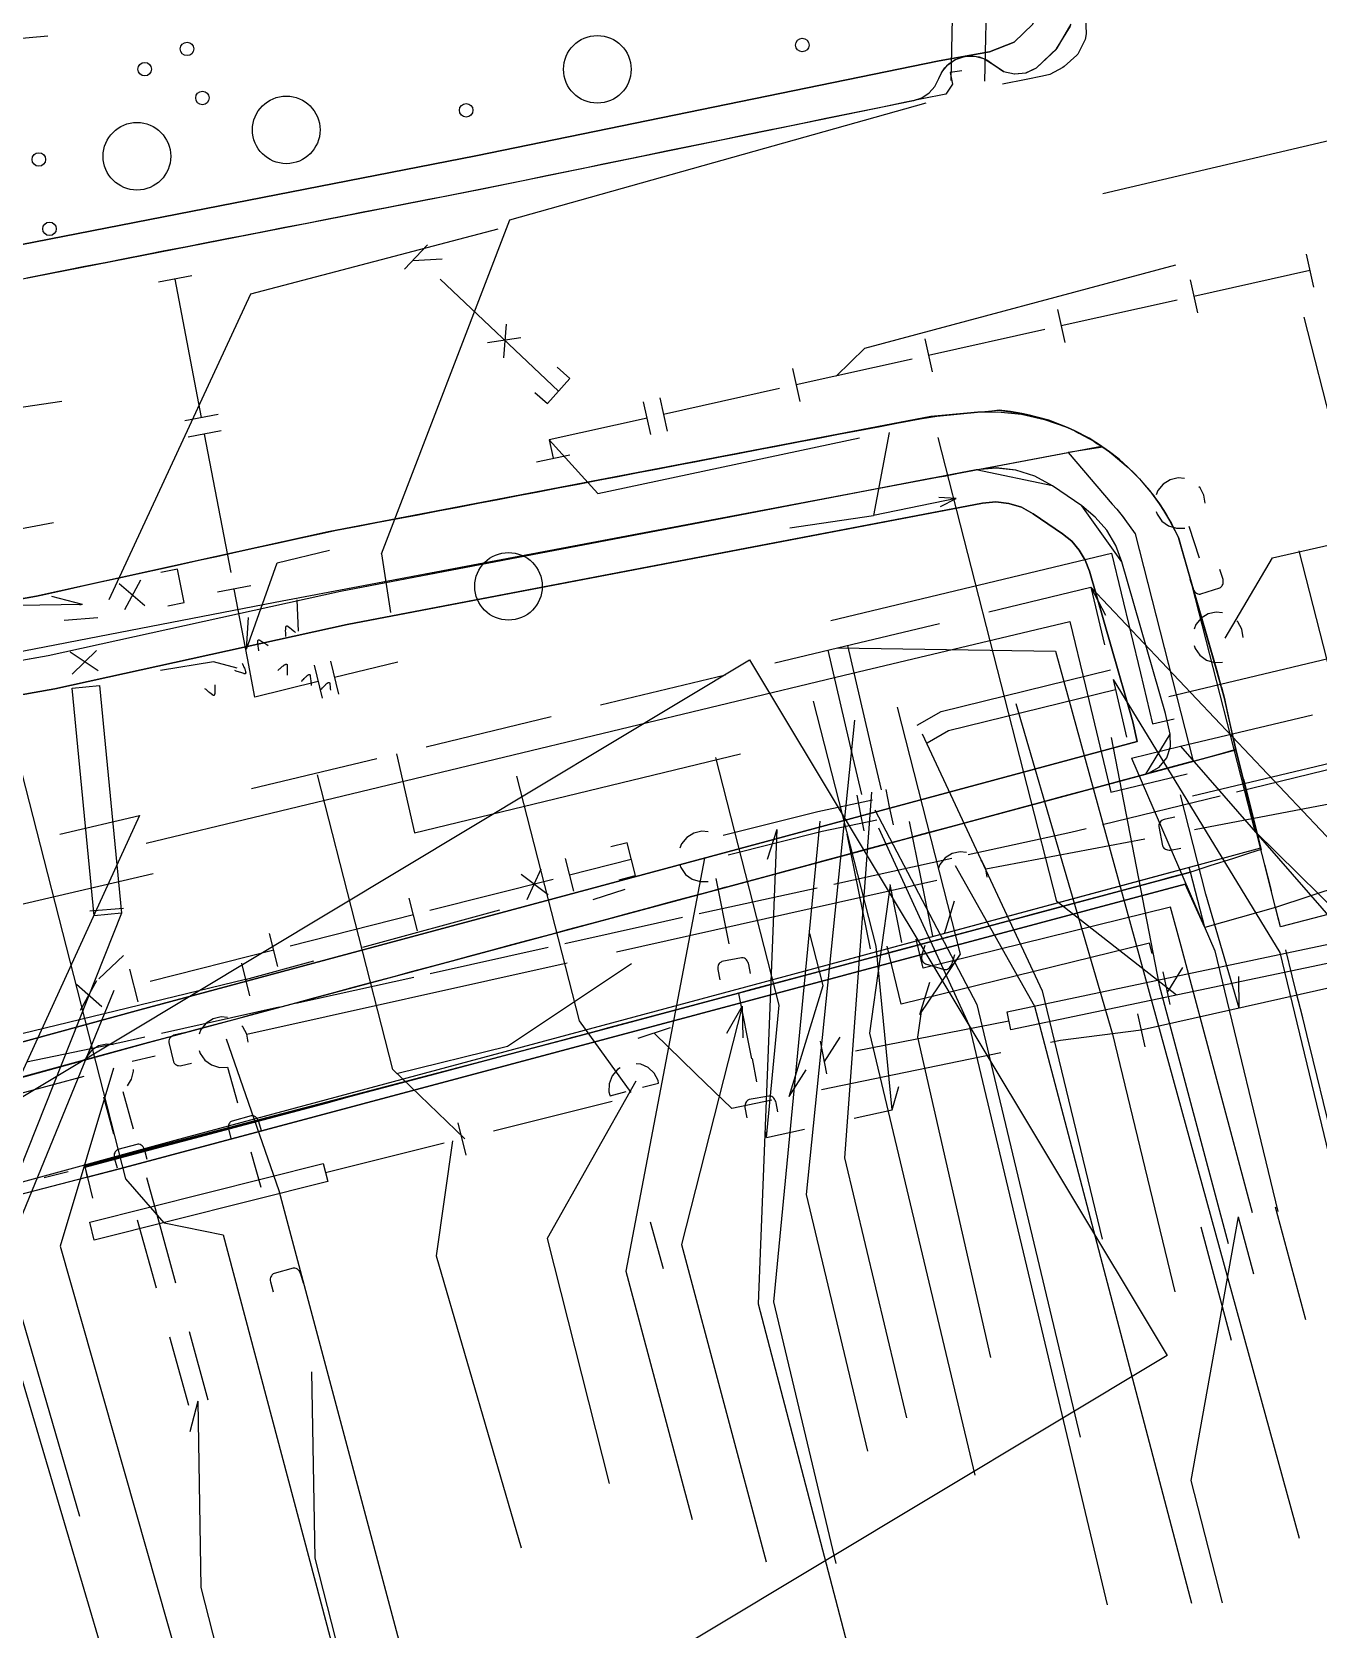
# Model space of a CAD drawing. Header units: metres. Extents: x 16996 to 17837, y 14166 to 14459.
# Drawn here: x 17083.73 to 17121.79, y 14191.08 to 14238.32 of the extents above; entities that cross this region are included whole.
import ezdxf

# ---------------------------------------------------------------- set-up
doc = ezdxf.new("R2010")
doc.units = ezdxf.units.M
for name, color, linetype in [('BOUNDARY', 7, 'Continuous'), ('BUILDING', 7, 'Continuous'), ('CURB', 7, 'Continuous'), ('ELECTR_CABLE', 7, 'Continuous'), ('GAS', 7, 'Continuous'), ('GRASS', 7, 'Continuous'), ('HEAT', 7, 'Continuous'), ('OVERHEAD_POWER_LINE', 7, 'Continuous'), ('ROAD', 7, 'Continuous'), ('SEWER', 7, 'Continuous'), ('SIDEWALK_PATH', 7, 'Continuous'), ('TREE', 3, 'Continuous')]:
    doc.layers.add(name, color=color, linetype=linetype)

# ---------------------------------------------------------------- blocks, each defined once
blk = doc.blocks.new('СНЕЖНОЯГОДНИК_MAGIC_BERRY')
blk.add_circle((0, 0), 0.2)
blk = doc.blocks.new('СПИРЕЯ_БУМАЛЬДА')
blk.add_circle((0, 0), 0.2)
blk = doc.blocks.new('СПИРЕЯ_ALBA')
blk.add_circle((0, 0), 0.2)
blk = doc.blocks.new('ВЕЙНИК_КАРЛ_ФЕСТЕР')
blk.add_circle((0, 0), 0.2)
blk = doc.blocks.new('ХОСТА_BARBARA_ANN')
blk.add_circle((0, 0), 0.2)

msp = doc.modelspace()

# ---------------------------------------------------------------- linework, layer by layer
at = {"layer": 'BOUNDARY'}
msp.add_lwpolyline([(17149.66, 14220.168), (17128.84, 14214.748), (17126.413, 14214.366), (17120.527, 14212.424), (17118.436, 14211.825), (17117.853, 14213.112), (17086.324, 14204.689), (17083.326, 14203.909)], dxfattribs=at)
at = {"layer": 'BUILDING'}
msp.add_lwpolyline([(17096.633, 14186.742), (17091.486, 14185.367), (17091.358, 14185.333), (17088.478, 14184.584), (17086.404, 14184.018), (17042.348, 14172.022), (17041.181, 14171), (17039.508, 14169.814), (17037.722, 14168.807), (17035.843, 14167.987), (17033.889, 14167.364), (17031.882, 14166.945), (17027.65, 14166.284), (17024.552, 14171.442), (17104.968, 14219.742), (17117.324, 14199.169)], close=True, dxfattribs=at)
at = {"layer": 'CURB'}
for points in [[(17114.903, 14238.76), (17114.928, 14238.267), (17114.895, 14238.093), (17114.682, 14237.663), (17114.645, 14237.63), (17114.271, 14237.299), (17114.233, 14237.265), (17113.846, 14237.055), (17113.636, 14237.012), (17113.146, 14236.912), (17112.455, 14236.771)], [(17111.246, 14237.168), (17110.902, 14237.121), (17110.974, 14236.769), (17110.77, 14236.481), (17110.078, 14236.339), (17109.589, 14236.239), (17108.897, 14236.097), (17108.407, 14235.997), (17107.716, 14235.855), (17107.226, 14235.755), (17106.535, 14235.613), (17106.045, 14235.513), (17105.354, 14235.371), (17104.864, 14235.271), (17104.173, 14235.129), (17103.683, 14235.029), (17102.992, 14234.887), (17102.502, 14234.787), (17101.811, 14234.645), (17101.321, 14234.545), (17100.63, 14234.403), (17100.14, 14234.303), (17099.449, 14234.161), (17098.959, 14234.061), (17098.268, 14233.919), (17097.778, 14233.819), (17097.087, 14233.677), (17096.596, 14233.581), (17095.903, 14233.446), (17095.413, 14233.35), (17094.72, 14233.215), (17094.229, 14233.119), (17093.537, 14232.984), (17093.046, 14232.888), (17092.354, 14232.753), (17091.863, 14232.657), (17091.17, 14232.522), (17090.68, 14232.426), (17089.987, 14232.291), (17089.496, 14232.195), (17088.804, 14232.06), (17088.313, 14231.964), (17087.62, 14231.829), (17087.13, 14231.733), (17086.437, 14231.598), (17085.946, 14231.502), (17085.254, 14231.367), (17084.763, 14231.271), (17084.071, 14231.136), (17083.58, 14231.04)], [(17083.316, 14221.534), (17083.867, 14221.632), (17084.01, 14221.663), (17084.498, 14221.771), (17085.187, 14221.922), (17085.675, 14222.029), (17086.365, 14222.181), (17086.853, 14222.288), (17087.542, 14222.44), (17088.031, 14222.547), (17088.72, 14222.699), (17089.208, 14222.806), (17089.897, 14222.958), (17090.386, 14223.065), (17091.075, 14223.217), (17091.563, 14223.324), (17092.252, 14223.476), (17092.742, 14223.576), (17093.435, 14223.709), (17093.926, 14223.803), (17094.619, 14223.935), (17095.11, 14224.029), (17095.803, 14224.162), (17096.295, 14224.256), (17096.988, 14224.388), (17097.479, 14224.482), (17098.172, 14224.615), (17098.663, 14224.708), (17099.356, 14224.841), (17099.847, 14224.935), (17100.54, 14225.067), (17101.031, 14225.161), (17101.724, 14225.294), (17102.216, 14225.388), (17102.909, 14225.52), (17103.4, 14225.614), (17104.093, 14225.747), (17104.584, 14225.841), (17105.277, 14225.973), (17105.768, 14226.067), (17106.461, 14226.2), (17106.952, 14226.293), (17107.645, 14226.426), (17108.137, 14226.52), (17108.83, 14226.652), (17109.321, 14226.746), (17110.014, 14226.879), (17110.507, 14226.956), (17111.21, 14227.021), (17111.708, 14227.067), (17112.35, 14227.126), (17112.411, 14227.12), (17112.906, 14227.053), (17113.026, 14227.032), (17113.252, 14226.984), (17113.478, 14226.928), (17113.593, 14226.895), (17114.067, 14226.737), (17114.149, 14226.707), (17114.369, 14226.616), (17114.586, 14226.516), (17114.713, 14226.452), (17115.149, 14226.209), (17115.216, 14226.168), (17115.377, 14226.063), (17115.417, 14226.036), (17115.614, 14225.897), (17115.729, 14225.808), (17116.112, 14225.487), (17116.169, 14225.436), (17116.341, 14225.27), (17116.507, 14225.098), (17116.607, 14224.985), (17116.924, 14224.597), (17116.959, 14224.551), (17117.095, 14224.36), (17117.223, 14224.165), (17117.316, 14224.011), (17117.554, 14223.572), (17117.558, 14223.565), (17117.653, 14223.361), (17117.785, 14222.907), (17117.924, 14222.427), (17118.12, 14221.749), (17118.259, 14221.269), (17118.455, 14220.591), (17118.594, 14220.111), (17118.791, 14219.433), (17118.922, 14218.95), (17118.927, 14218.933), (17119.017, 14218.599), (17119.092, 14218.266), (17119.201, 14217.778), (17119.356, 14217.089), (17118.878, 14216.955), (17118.197, 14216.769), (17117.714, 14216.639), (17117.033, 14216.456), (17116.55, 14216.326), (17115.869, 14216.142), (17115.386, 14216.012), (17114.705, 14215.829), (17114.222, 14215.699), (17113.541, 14215.515), (17113.058, 14215.385), (17112.376, 14215.202), (17111.894, 14215.072), (17111.212, 14214.888), (17110.729, 14214.758), (17110.048, 14214.575), (17109.565, 14214.445), (17108.884, 14214.261), (17108.401, 14214.131), (17107.72, 14213.948), (17107.237, 14213.818), (17106.555, 14213.634), (17106.073, 14213.504), (17105.391, 14213.321), (17104.908, 14213.191), (17104.324, 14213.033), (17104.227, 14213.007), (17103.744, 14212.877), (17103.063, 14212.694), (17102.58, 14212.564), (17101.898, 14212.381), (17101.416, 14212.251), (17100.734, 14212.068), (17100.251, 14211.938), (17099.57, 14211.755), (17099.087, 14211.625), (17098.405, 14211.442), (17097.923, 14211.312), (17097.241, 14211.129), (17096.758, 14210.999), (17096.077, 14210.816), (17095.594, 14210.686), (17094.913, 14210.503), (17094.43, 14210.373), (17093.748, 14210.19), (17093.265, 14210.06), (17092.584, 14209.877), (17092.101, 14209.747), (17091.42, 14209.564), (17090.937, 14209.434), (17090.255, 14209.251), (17089.772, 14209.121), (17089.091, 14208.938), (17088.608, 14208.808), (17087.927, 14208.625), (17087.444, 14208.495), (17087.183, 14208.425), (17086.763, 14208.31), (17086.281, 14208.177), (17085.601, 14207.989), (17085.119, 14207.857), (17084.438, 14207.669), (17083.956, 14207.536), (17083.276, 14207.349)], [(17083.037, 14207.295), (17087.183, 14208.425), (17104.324, 14213.033), (17116.692, 14216.364), (17117.408, 14217.548), (17117.272, 14218.154), (17115.986, 14222.647), (17114.795, 14224.297), (17113.925, 14224.892), (17111.668, 14225.362), (17104.431, 14223.979), (17092.864, 14221.767), (17084.218, 14219.866), (17079.033, 14218.948)], [(17119.578, 14216.212), (17119.775, 14215.435), (17119.898, 14214.95), (17120.095, 14214.173), (17120.105, 14214.135), (17119.757, 14214.023), (17119.281, 14213.871), (17118.584, 14213.648), (17118.108, 14213.496), (17118.01, 14213.464), (17117.403, 14213.302), (17116.92, 14213.173), (17116.214, 14212.983), (17115.731, 14212.854), (17115.025, 14212.665), (17114.542, 14212.536), (17113.836, 14212.347), (17113.353, 14212.218), (17112.646, 14212.029), (17112.163, 14211.899), (17111.457, 14211.71), (17110.974, 14211.581), (17110.268, 14211.392), (17109.785, 14211.263), (17109.078, 14211.074), (17108.595, 14210.944), (17107.889, 14210.755), (17107.406, 14210.626), (17106.7, 14210.437), (17106.217, 14210.308), (17105.511, 14210.119), (17105.028, 14209.989), (17104.321, 14209.8), (17103.838, 14209.671), (17103.132, 14209.482), (17102.649, 14209.353), (17101.943, 14209.164), (17101.46, 14209.034), (17100.754, 14208.845), (17100.271, 14208.716), (17099.687, 14208.56), (17099.564, 14208.527), (17099.081, 14208.399), (17098.375, 14208.21), (17097.892, 14208.082), (17097.185, 14207.893), (17096.702, 14207.765), (17095.996, 14207.576), (17095.512, 14207.448), (17094.806, 14207.259), (17094.323, 14207.131), (17093.616, 14206.942), (17093.133, 14206.814), (17092.427, 14206.625), (17091.944, 14206.497), (17091.237, 14206.308), (17090.754, 14206.18), (17090.047, 14205.992), (17089.564, 14205.863), (17088.858, 14205.675), (17088.375, 14205.546), (17087.668, 14205.358), (17087.185, 14205.229), (17086.479, 14205.041), (17085.995, 14204.912), (17085.303, 14204.727), (17085.289, 14204.724), (17085.286, 14204.799), (17085.521, 14203.826)], [(17120.407, 14212.909), (17120.385, 14212.998), (17120.215, 14213.688)], [(17120.623, 14212.034), (17120.527, 14212.424)], [(17123.181, 14201.651), (17122.992, 14202.416), (17122.873, 14202.901), (17122.684, 14203.666), (17122.565, 14204.151), (17122.376, 14204.916), (17122.257, 14205.402), (17122.068, 14206.166), (17121.949, 14206.652), (17121.76, 14207.416), (17121.641, 14207.902), (17121.452, 14208.666), (17121.333, 14209.152), (17121.144, 14209.916), (17121.025, 14210.402), (17120.836, 14211.167)], [(17084.804, 14204.602), (17084.095, 14204.425)]]:
    msp.add_lwpolyline(points, dxfattribs=at)
at = {"layer": 'ELECTR_CABLE'}
for points in [[(17090.08, 14220.065), (17090.987, 14222.616), (17092.537, 14222.992)], [(17091.62, 14220.59), (17091.577, 14221.523)], [(17090.08, 14220.065), (17090.146, 14220.997)], [(17091.247, 14220.432), (17091.246, 14220.447), (17091.244, 14220.498), (17091.243, 14220.521), (17091.241, 14220.555), (17091.24, 14220.594), (17091.24, 14220.62), (17091.241, 14220.645), (17091.242, 14220.664), (17091.244, 14220.682), (17091.245, 14220.694), (17091.247, 14220.704), (17091.248, 14220.712), (17091.249, 14220.716), (17091.25, 14220.72), (17091.252, 14220.726), (17091.254, 14220.73), (17091.255, 14220.733), (17091.257, 14220.736), (17091.258, 14220.739), (17091.26, 14220.742), (17091.262, 14220.744), (17091.263, 14220.745), (17091.264, 14220.746), (17091.266, 14220.747), (17091.267, 14220.748), (17091.268, 14220.749), (17091.27, 14220.75), (17091.272, 14220.751), (17091.273, 14220.751), (17091.274, 14220.751), (17091.275, 14220.751), (17091.276, 14220.752), (17091.277, 14220.752), (17091.279, 14220.752), (17091.281, 14220.752), (17091.283, 14220.751), (17091.284, 14220.751), (17091.285, 14220.751), (17091.287, 14220.75), (17091.288, 14220.75), (17091.29, 14220.749), (17091.291, 14220.749), (17091.294, 14220.747), (17091.296, 14220.746), (17091.299, 14220.744), (17091.303, 14220.742), (17091.306, 14220.739), (17091.313, 14220.734), (17091.39, 14220.671), (17091.416, 14220.65), (17091.501, 14220.581), (17091.534, 14220.554)], [(17090.45, 14220.016), (17090.447, 14220.031), (17090.439, 14220.081), (17090.435, 14220.104), (17090.429, 14220.138), (17090.424, 14220.176), (17090.421, 14220.202), (17090.418, 14220.227), (17090.417, 14220.245), (17090.416, 14220.264), (17090.416, 14220.276), (17090.416, 14220.286), (17090.417, 14220.294), (17090.418, 14220.298), (17090.418, 14220.302), (17090.419, 14220.308), (17090.42, 14220.312), (17090.421, 14220.315), (17090.423, 14220.319), (17090.424, 14220.322), (17090.426, 14220.325), (17090.427, 14220.327), (17090.428, 14220.329), (17090.429, 14220.33), (17090.43, 14220.331), (17090.431, 14220.332), (17090.433, 14220.333), (17090.434, 14220.334), (17090.436, 14220.335), (17090.437, 14220.336), (17090.438, 14220.336), (17090.439, 14220.336), (17090.44, 14220.337), (17090.441, 14220.337), (17090.443, 14220.337), (17090.444, 14220.337), (17090.447, 14220.337), (17090.448, 14220.337), (17090.449, 14220.337), (17090.451, 14220.337), (17090.452, 14220.336), (17090.454, 14220.336), (17090.455, 14220.336), (17090.458, 14220.335), (17090.461, 14220.334), (17090.464, 14220.332), (17090.468, 14220.33), (17090.472, 14220.328), (17090.479, 14220.324), (17090.563, 14220.271), (17090.591, 14220.253), (17090.684, 14220.195), (17090.72, 14220.172)], [(17089.805, 14219.495), (17089.106, 14219.684), (17087.533, 14219.426)], [(17089.957, 14219.643), (17089.963, 14219.629), (17089.984, 14219.582), (17089.993, 14219.561), (17090.007, 14219.529), (17090.021, 14219.494), (17090.031, 14219.47), (17090.04, 14219.446), (17090.045, 14219.428), (17090.051, 14219.41), (17090.054, 14219.399), (17090.056, 14219.389), (17090.057, 14219.381), (17090.057, 14219.377), (17090.058, 14219.373), (17090.058, 14219.367), (17090.058, 14219.362), (17090.058, 14219.359), (17090.058, 14219.356), (17090.057, 14219.352), (17090.056, 14219.349), (17090.056, 14219.346), (17090.055, 14219.345), (17090.054, 14219.343), (17090.053, 14219.342), (17090.053, 14219.341), (17090.052, 14219.339), (17090.05, 14219.338), (17090.049, 14219.336), (17090.048, 14219.336), (17090.047, 14219.335), (17090.046, 14219.335), (17090.045, 14219.334), (17090.044, 14219.333), (17090.043, 14219.333), (17090.041, 14219.332), (17090.039, 14219.332), (17090.038, 14219.332), (17090.036, 14219.331), (17090.035, 14219.331), (17090.033, 14219.331), (17090.032, 14219.331), (17090.03, 14219.331), (17090.027, 14219.332), (17090.025, 14219.332), (17090.021, 14219.332), (17090.017, 14219.334), (17090.013, 14219.335), (17090.005, 14219.337), (17089.91, 14219.367), (17089.878, 14219.378), (17089.774, 14219.412), (17089.733, 14219.425)], [(17091.011, 14219.431), (17091.023, 14219.441), (17091.06, 14219.476), (17091.077, 14219.491), (17091.103, 14219.514), (17091.132, 14219.539), (17091.152, 14219.556), (17091.172, 14219.572), (17091.187, 14219.583), (17091.202, 14219.594), (17091.212, 14219.6), (17091.22, 14219.605), (17091.228, 14219.609), (17091.232, 14219.611), (17091.235, 14219.612), (17091.241, 14219.615), (17091.245, 14219.616), (17091.248, 14219.617), (17091.252, 14219.618), (17091.255, 14219.618), (17091.259, 14219.619), (17091.261, 14219.619), (17091.263, 14219.619), (17091.264, 14219.618), (17091.266, 14219.618), (17091.267, 14219.618), (17091.269, 14219.617), (17091.271, 14219.616), (17091.273, 14219.615), (17091.273, 14219.615), (17091.274, 14219.614), (17091.275, 14219.614), (17091.276, 14219.613), (17091.277, 14219.612), (17091.278, 14219.611), (17091.279, 14219.609), (17091.28, 14219.608), (17091.281, 14219.606), (17091.281, 14219.605), (17091.282, 14219.604), (17091.283, 14219.602), (17091.283, 14219.601), (17091.283, 14219.599), (17091.284, 14219.596), (17091.285, 14219.594), (17091.285, 14219.59), (17091.286, 14219.586), (17091.286, 14219.581), (17091.286, 14219.573), (17091.287, 14219.474), (17091.288, 14219.441), (17091.288, 14219.331), (17091.289, 14219.288)], [(17089.142, 14219.01), (17089.143, 14218.995), (17089.145, 14218.944), (17089.146, 14218.921), (17089.147, 14218.887), (17089.147, 14218.848), (17089.147, 14218.822), (17089.147, 14218.797), (17089.146, 14218.779), (17089.144, 14218.76), (17089.142, 14218.748), (17089.141, 14218.738), (17089.139, 14218.73), (17089.138, 14218.726), (17089.137, 14218.723), (17089.135, 14218.716), (17089.133, 14218.712), (17089.132, 14218.709), (17089.13, 14218.706), (17089.129, 14218.704), (17089.126, 14218.7), (17089.125, 14218.698), (17089.124, 14218.697), (17089.122, 14218.696), (17089.121, 14218.695), (17089.12, 14218.694), (17089.118, 14218.693), (17089.117, 14218.692), (17089.115, 14218.692), (17089.114, 14218.691), (17089.113, 14218.691), (17089.112, 14218.691), (17089.111, 14218.691), (17089.109, 14218.691), (17089.108, 14218.691), (17089.106, 14218.691), (17089.104, 14218.691), (17089.103, 14218.691), (17089.101, 14218.692), (17089.1, 14218.692), (17089.098, 14218.693), (17089.097, 14218.693), (17089.096, 14218.694), (17089.093, 14218.695), (17089.091, 14218.696), (17089.088, 14218.698), (17089.084, 14218.701), (17089.08, 14218.704), (17089.074, 14218.709), (17088.997, 14218.772), (17088.972, 14218.793), (17088.887, 14218.863), (17088.854, 14218.891)], [(17091.709, 14219.103), (17091.719, 14219.114), (17091.753, 14219.152), (17091.769, 14219.168), (17091.792, 14219.194), (17091.819, 14219.221), (17091.837, 14219.24), (17091.856, 14219.257), (17091.869, 14219.27), (17091.884, 14219.282), (17091.893, 14219.289), (17091.901, 14219.295), (17091.909, 14219.299), (17091.912, 14219.301), (17091.915, 14219.303), (17091.921, 14219.306), (17091.925, 14219.308), (17091.928, 14219.309), (17091.931, 14219.31), (17091.934, 14219.311), (17091.938, 14219.311), (17091.941, 14219.312), (17091.942, 14219.312), (17091.944, 14219.312), (17091.945, 14219.312), (17091.947, 14219.311), (17091.949, 14219.311), (17091.951, 14219.31), (17091.952, 14219.31), (17091.953, 14219.309), (17091.954, 14219.309), (17091.955, 14219.308), (17091.956, 14219.307), (17091.957, 14219.306), (17091.958, 14219.305), (17091.959, 14219.304), (17091.96, 14219.302), (17091.961, 14219.301), (17091.962, 14219.3), (17091.963, 14219.299), (17091.963, 14219.297), (17091.964, 14219.296), (17091.964, 14219.294), (17091.966, 14219.291), (17091.966, 14219.289), (17091.967, 14219.286), (17091.968, 14219.281), (17091.968, 14219.277), (17091.969, 14219.269), (17091.98, 14219.17), (17091.983, 14219.137), (17091.993, 14219.028), (17091.998, 14218.985)], [(17092.287, 14218.867), (17092.297, 14218.878), (17092.331, 14218.916), (17092.347, 14218.933), (17092.37, 14218.958), (17092.397, 14218.986), (17092.415, 14219.004), (17092.433, 14219.022), (17092.447, 14219.034), (17092.462, 14219.046), (17092.471, 14219.053), (17092.479, 14219.059), (17092.486, 14219.064), (17092.49, 14219.066), (17092.493, 14219.068), (17092.499, 14219.071), (17092.503, 14219.072), (17092.506, 14219.073), (17092.509, 14219.074), (17092.512, 14219.075), (17092.516, 14219.076), (17092.518, 14219.076), (17092.52, 14219.076), (17092.522, 14219.076), (17092.523, 14219.076), (17092.525, 14219.076), (17092.527, 14219.075), (17092.528, 14219.075), (17092.53, 14219.074), (17092.531, 14219.074), (17092.532, 14219.073), (17092.533, 14219.072), (17092.534, 14219.072), (17092.535, 14219.071), (17092.536, 14219.07), (17092.537, 14219.069), (17092.538, 14219.067), (17092.539, 14219.066), (17092.54, 14219.065), (17092.54, 14219.063), (17092.541, 14219.062), (17092.542, 14219.06), (17092.542, 14219.059), (17092.543, 14219.056), (17092.544, 14219.054), (17092.545, 14219.05), (17092.546, 14219.046), (17092.546, 14219.041), (17092.547, 14219.033), (17092.558, 14218.934), (17092.561, 14218.901), (17092.566, 14218.85)], [(17119.373, 14215.84), (17122.847, 14216.685)], [(17115.413, 14214.877), (17118.887, 14215.722)], [(17119.454, 14209.44), (17118.47, 14212.815), (17117.718, 14215.755)], [(17111.437, 14213.983), (17114.469, 14214.648), (17114.927, 14214.759)], [(17107.456, 14213.11), (17110.948, 14213.876)], [(17101.275, 14212.955), (17100.325, 14212.645)], [(17103.476, 14212.237), (17106.968, 14213.003)], [(17093.523, 14211.243), (17097.576, 14212.355)], [(17099.497, 14211.355), (17102.246, 14211.967), (17102.987, 14212.13)], [(17106.14, 14206.826), (17107.147, 14210.109), (17106.751, 14211.654)], [(17127.988, 14211.355), (17116.549, 14208.788)], [(17090.05, 14210.29), (17092.076, 14210.846)], [(17095.519, 14210.47), (17099.009, 14211.247)], [(17089.932, 14210.776), (17090.168, 14209.804)], [(17091.541, 14209.585), (17095.031, 14210.362)], [(17101.47, 14210.75), (17097.8, 14208.308), (17094.523, 14207.501)], [(17119.454, 14209.44), (17119.442, 14210.374)], [(17090.05, 14210.29), (17079.93, 14207.83)], [(17087.563, 14208.7), (17091.053, 14209.476)], [(17116.44, 14209.276), (17116.659, 14208.301)], [(17083.576, 14207.856), (17086.332, 14208.426), (17087.075, 14208.591)], [(17102.615, 14208.855), (17101.665, 14208.545)], [(17103.367, 14207.512), (17102.14, 14208.7)], [(17116.549, 14208.788), (17114.168, 14208.489), (17113.867, 14208.427)], [(17112.398, 14208.122), (17107.097, 14207.025)], [(17106.14, 14206.826), (17106.643, 14207.614)], [(17105.628, 14206.72), (17104.439, 14206.474), (17103.367, 14207.512)]]:
    msp.add_lwpolyline(points, dxfattribs=at)
at = {"layer": 'GAS'}
for points in [[(17083.207, 14238.116), (17084.204, 14238.2)], [(17094.08, 14222.88), (17097.87, 14232.764), (17110.187, 14236.219)], [(17126.48, 14232.36), (17123.114, 14235.33), (17115.415, 14233.525)], [(17086.02, 14221.53), (17090.207, 14230.567), (17097.525, 14232.498)], [(17121.434, 14231.749), (17121.652, 14230.773)], [(17107.524, 14228.139), (17108.373, 14228.964), (17117.579, 14231.433)], [(17121.543, 14231.261), (17118.109, 14230.496)], [(17088.461, 14231.101), (17087.478, 14230.913)], [(17088.751, 14226.913), (17087.969, 14231.007)], [(17118, 14230.984), (17118.218, 14230.008)], [(17117.621, 14230.387), (17114.187, 14229.623)], [(17114.078, 14230.111), (17114.295, 14229.135)], [(17113.699, 14229.514), (17110.264, 14228.749)], [(17110.156, 14229.237), (17110.373, 14228.261)], [(17106.233, 14228.364), (17106.451, 14227.388)], [(17109.776, 14228.641), (17106.342, 14227.876)], [(17084.617, 14227.391), (17070.893, 14225.354), (17062.962, 14223.281)], [(17101.823, 14227.382), (17102.04, 14226.406)], [(17102.311, 14227.491), (17102.528, 14226.514)], [(17105.854, 14227.767), (17102.42, 14227.003)], [(17089.242, 14227.007), (17088.259, 14226.819)], [(17101.932, 14226.894), (17099.04, 14226.25), (17099.154, 14225.706)], [(17089.336, 14226.516), (17088.353, 14226.328)], [(17089.626, 14222.328), (17088.844, 14226.422)], [(17099.04, 14226.25), (17100.482, 14224.67), (17108.216, 14226.316)], [(17098.665, 14225.603), (17099.644, 14225.809)], [(17084.374, 14223.796), (17073.114, 14221.681), (17063.404, 14218.986)], [(17094.08, 14222.88), (17094.34, 14221.149)], [(17087.75, 14221.346), (17088.24, 14221.445), (17088.042, 14222.425), (17087.552, 14222.326)], [(17087.072, 14221.343), (17086.314, 14221.996)], [(17086.483, 14221.233), (17086.953, 14222.115)], [(17090.211, 14221.931), (17089.228, 14221.743)], [(17090.11, 14219.79), (17089.719, 14221.837)], [(17085.23, 14221.38), (17076.997, 14221.252), (17067.113, 14218.437)], [(17085.23, 14221.38), (17084.326, 14221.616)], [(17085.23, 14221.38), (17085.148, 14221.366)], [(17084.686, 14220.915), (17085.682, 14221.002)], [(17085.697, 14219.421), (17084.863, 14219.972)], [(17085.643, 14220.018), (17084.922, 14219.324)], [(17090.33, 14218.64), (17090.11, 14219.79)], [(17092.083, 14219.586), (17092.322, 14218.615)], [(17092.568, 14219.705), (17092.807, 14218.734)], [(17094.56, 14219.68), (17092.688, 14219.22)], [(17084.926, 14218.909), (17085.735, 14218.987), (17086.387, 14212.252), (17085.578, 14212.174), (17084.926, 14218.909)], [(17092.202, 14219.1), (17090.33, 14218.64)], [(17115.667, 14217.452), (17117.085, 14210.12), (17119.124, 14202.48)], [(17101.105, 14213.241), (17101.59, 14213.363), (17101.345, 14214.333), (17100.86, 14214.211)], [(17099.765, 14212.9), (17099.519, 14213.87)], [(17099.642, 14213.385), (17101.467, 14213.848)], [(17095.507, 14212.336), (17099.157, 14213.262)], [(17098.208, 14213.407), (17099.008, 14212.806)], [(17098.789, 14213.557), (17098.379, 14212.645)], [(17086.387, 14212.252), (17082.353, 14202.115), (17087.593, 14184.37)], [(17085.444, 14212.317), (17086.441, 14212.404)], [(17095.145, 14211.728), (17094.899, 14212.697)], [(17091.371, 14211.286), (17095.022, 14212.213)], [(17091.01, 14210.678), (17090.764, 14211.648)], [(17086.438, 14211.001), (17085.717, 14210.307)], [(17087.236, 14210.237), (17090.887, 14211.163)], [(17086.875, 14209.629), (17086.629, 14210.598)], [(17086.154, 14209.962), (17082.92, 14202.058), (17085.142, 14194.41)], [(17085.051, 14210.148), (17085.804, 14209.489)], [(17085.641, 14210.254), (17085.164, 14209.375)]]:
    msp.add_lwpolyline(points, dxfattribs=at)
at = {"layer": 'GRASS'}
for points in [[(17075.393, 14230.46), (17096.871, 14234.654), (17110.58, 14237.463), (17112.069, 14237.733), (17112.798, 14238.021), (17113.345, 14238.546), (17113.658, 14239.236), (17113.686, 14240.02), (17112.309, 14248.55), (17031.366, 14231.007)], [(17113.345, 14238.546), (17112.798, 14238.021), (17112.069, 14237.733), (17110.58, 14237.463), (17096.871, 14234.654), (17075.393, 14230.46)], [(17075.584, 14229.478), (17097.067, 14233.673), (17109.821, 14236.286), (17110.066, 14236.371), (17110.279, 14236.514), (17110.448, 14236.706), (17110.565, 14236.939), (17110.675, 14237.163), (17110.835, 14237.35), (17111.036, 14237.492), (17111.269, 14237.582), (17111.517, 14237.611), (17111.761, 14237.579), (17111.99, 14237.489), (17112.192, 14237.342), (17112.482, 14237.153), (17112.809, 14237.075), (17113.144, 14237.11), (17113.456, 14237.26), (17114.063, 14237.837), (17114.481, 14238.546)], [(17083.039, 14207.296), (17087.183, 14208.425), (17104.324, 14213.033), (17116.771, 14216.389), (17117.086, 14216.573), (17117.309, 14216.848), (17117.422, 14217.184), (17117.408, 14217.548), (17117.272, 14218.154), (17115.986, 14222.647), (17115.799, 14223.132), (17115.534, 14223.576), (17115.197, 14223.967), (17114.795, 14224.297), (17113.925, 14224.892), (17113.404, 14225.177), (17112.843, 14225.353), (17112.259, 14225.416), (17111.668, 14225.362), (17110.729, 14225.168), (17110.321, 14225.105), (17104.431, 14223.979), (17092.864, 14221.767), (17084.218, 14219.866), (17079.033, 14218.948)]]:
    msp.add_lwpolyline(points, dxfattribs=at)
for points in [[(17080.506, 14214.87), (17079.732, 14218.056), (17084.412, 14218.885), (17093.065, 14220.787), (17111.855, 14224.38), (17112.249, 14224.416), (17112.639, 14224.374), (17113.013, 14224.257), (17113.36, 14224.067), (17114.23, 14223.471), (17114.499, 14223.251), (17114.723, 14222.991), (17114.9, 14222.695), (17115.024, 14222.371), (17116.303, 14217.907), (17116.432, 14217.33), (17104.065, 14213.999), (17086.921, 14209.39), (17082.774, 14208.26), (17080.698, 14214.219), (17080.644, 14214.38), (17080.594, 14214.542), (17080.548, 14214.705)], [(17116.432, 14217.33), (17116.303, 14217.907), (17115.024, 14222.371), (17114.9, 14222.695), (17114.723, 14222.991), (17114.499, 14223.251), (17114.23, 14223.471), (17113.36, 14224.067), (17113.013, 14224.257), (17112.639, 14224.374), (17112.249, 14224.416), (17111.855, 14224.38), (17104.619, 14222.997), (17093.065, 14220.787), (17084.412, 14218.885), (17079.732, 14218.056), (17080.506, 14214.87), (17080.548, 14214.705), (17080.594, 14214.542), (17080.644, 14214.38), (17080.698, 14214.219), (17082.774, 14208.26), (17086.921, 14209.39), (17104.065, 14213.999)], [(17085.286, 14204.799), (17099.626, 14208.544), (17118.01, 14213.461), (17117.972, 14213.601), (17105.103, 14210.136), (17087.966, 14205.529)], [(17085.297, 14204.754), (17085.372, 14204.441), (17086.324, 14204.689), (17117.853, 14213.112), (17118.436, 14211.825), (17118.228, 14212.626), (17118.01, 14213.461), (17099.626, 14208.544)]]:
    msp.add_lwpolyline(points, close=True, dxfattribs=at)
at = {"layer": 'HEAT'}
for points in [[(17107.375, 14220.912), (17115.676, 14222.896)], [(17115.676, 14222.896), (17116.532, 14219.354)], [(17135.75, 14211.44), (17123.187, 14215.307), (17121.228, 14222.967)], [(17112.044, 14221.169), (17115.06, 14221.89)], [(17115.06, 14221.89), (17115.471, 14220.189)], [(17115.06, 14221.89), (17123.952, 14212.505), (17127.602, 14197.405)], [(17115.06, 14221.89), (17115.498, 14221.065)], [(17107.57, 14220.1), (17110.586, 14220.821)], [(17107.765, 14219.288), (17114.444, 14220.884)], [(17114.444, 14220.884), (17114.908, 14218.966)], [(17117.368, 14218.658), (17126.631, 14220.869)], [(17105.718, 14219.655), (17107.57, 14220.1)], [(17107.278, 14220.032), (17108.023, 14216.851), (17108.278, 14215.762)], [(17107.57, 14220.1), (17114.02, 14220), (17121.228, 14193.768)], [(17107.862, 14220.168), (17108.607, 14216.988), (17108.862, 14215.898)], [(17109.926, 14217.813), (17110.631, 14218.221), (17115.649, 14219.451)], [(17116.532, 14219.354), (17116.889, 14217.848)], [(17087.112, 14214.327), (17107.765, 14219.288)], [(17100.556, 14218.415), (17104.259, 14219.305)], [(17110.226, 14217.293), (17110.857, 14217.659), (17115.791, 14218.869)], [(17114.908, 14218.966), (17115.651, 14215.832)], [(17115.72, 14219.16), (17116.124, 14217.457)], [(17115.72, 14219.16), (17120.66, 14211.086), (17123.766, 14198.241)], [(17112.845, 14218.455), (17115.709, 14208.673), (17117.552, 14201.047)], [(17095.393, 14217.175), (17099.097, 14218.065)], [(17108.07, 14217.965), (17106.643, 14203.932), (17108.454, 14196.335)], [(17116.889, 14217.848), (17117.525, 14218.002)], [(17117.72, 14217.19), (17121.62, 14218.121)], [(17118.072, 14215.722), (17127.329, 14217.931)], [(17110.076, 14217.553), (17113.623, 14209.95), (17115.398, 14202.609)], [(17094.525, 14216.967), (17095.051, 14214.626), (17104.702, 14216.969)], [(17116.27, 14216.84), (17117.72, 14217.19)], [(17117.72, 14217.19), (17122.306, 14211.937), (17125.719, 14197.82)], [(17090.231, 14215.935), (17093.934, 14216.825)], [(17116.27, 14216.84), (17118.731, 14211.142), (17120.597, 14203.422)], [(17115.651, 14215.832), (17117.915, 14216.378)], [(17104.188, 14214.559), (17106.983, 14215.262), (17108.608, 14215.604)], [(17108.57, 14215.83), (17107.778, 14205.01), (17109.612, 14197.319)], [(17108.138, 14215.747), (17108.239, 14215.224), (17108.349, 14214.691)], [(17109.002, 14215.913), (17109.101, 14215.396), (17109.211, 14214.869)], [(17086.92, 14215.14), (17080.089, 14200.244), (17083.582, 14185.796)], [(17084.56, 14214.59), (17086.92, 14215.14)], [(17108.67, 14215.31), (17111.693, 14209.553), (17114.745, 14196.754)], [(17103.743, 14214.657), (17103.555, 14214.676), (17103.318, 14214.621), (17103.11, 14214.493), (17102.955, 14214.304), (17102.904, 14214.171)], [(17104.334, 14213.977), (17107.117, 14214.678), (17108.732, 14215.016)], [(17105.773, 14214.725), (17105.224, 14200.695), (17108.069, 14189.797)], [(17105.773, 14214.725), (17105.488, 14213.836)], [(17107.05, 14214.97), (17105.678, 14200.752), (17107.523, 14193.013)], [(17108.78, 14214.78), (17111.466, 14208.928), (17115.552, 14191.796)], [(17110.391, 14211.567), (17109.701, 14214.967)], [(17108.549, 14211.193), (17107.859, 14214.593)], [(17102.904, 14213.684), (17102.93, 14213.598), (17103.071, 14213.399), (17103.269, 14213.256), (17103.502, 14213.185), (17103.744, 14213.191)], [(17081.139, 14211.986), (17087.319, 14213.426)], [(17109.125, 14213.08), (17108.515, 14208.701), (17111.633, 14195.627)], [(17109.47, 14211.38), (17109.122, 14213.095)], [(17117.732, 14211.277), (17117.423, 14212.431), (17110.104, 14210.623), (17109.898, 14211.483)], [(17116.881, 14211.054), (17116.797, 14211.369), (17109.456, 14209.557), (17109.042, 14211.277)], [(17119.845, 14203.384), (17117.732, 14211.277)], [(17119.42, 14203.27), (17118.021, 14195.468), (17118.946, 14191.852)], [(17119.42, 14203.27), (17119.874, 14201.58)], [(17120.521, 14203.566), (17121.416, 14200.234)], [(17118.319, 14202.974), (17119.219, 14199.625)]]:
    msp.add_lwpolyline(points, dxfattribs=at)
at = {"layer": 'OVERHEAD_POWER_LINE'}
for points in [[(17109.095, 14226.468), (17108.631, 14224.011)], [(17110.618, 14224.285), (17111.079, 14224.517), (17110.562, 14224.547)], [(17111.079, 14224.517), (17108.631, 14224.011)], [(17106.157, 14223.654), (17108.631, 14224.011)]]:
    msp.add_lwpolyline(points, dxfattribs=at)
at = {"layer": 'ROAD'}
for points in [[(17075.585, 14229.479), (17097.067, 14233.674), (17109.82, 14236.286), (17109.822, 14236.287), (17110.066, 14236.371), (17110.068, 14236.372), (17110.278, 14236.514), (17110.28, 14236.515), (17110.448, 14236.705), (17110.449, 14236.707), (17110.565, 14236.939), (17110.641, 14237.107), (17110.642, 14237.107), (17110.746, 14237.257), (17110.747, 14237.257), (17110.877, 14237.385), (17110.877, 14237.386), (17111.03, 14237.488), (17111.031, 14237.489), (17111.326, 14237.594), (17111.328, 14237.595), (17111.634, 14237.604), (17111.636, 14237.603), (17111.93, 14237.519), (17111.932, 14237.518), (17112.192, 14237.342), (17112.481, 14237.155), (17112.484, 14237.153), (17112.808, 14237.076), (17112.811, 14237.076), (17113.142, 14237.11), (17113.146, 14237.111), (17113.455, 14237.259), (17113.457, 14237.261), (17114.044, 14237.813), (17114.045, 14237.815), (17114.458, 14238.491)], [(17126.662, 14213.407), (17120.674, 14211.844), (17120.673, 14211.844), (17120.672, 14211.845), (17120.527, 14212.424), (17119.357, 14217.086), (17119.018, 14218.599), (17119.018, 14218.6), (17118.797, 14219.413), (17118.797, 14219.414), (17118.258, 14221.273), (17117.654, 14223.361), (17117.653, 14223.362), (17117.461, 14223.773), (17117.461, 14223.774), (17117.223, 14224.165), (17117.223, 14224.166), (17117.096, 14224.36), (17117.095, 14224.36), (17116.823, 14224.744), (17116.822, 14224.745), (17116.507, 14225.098), (17116.342, 14225.27), (17116.169, 14225.436), (17116.169, 14225.437), (17115.901, 14225.677), (17115.9, 14225.677), (17115.614, 14225.897), (17115.418, 14226.036), (17115.418, 14226.037), (17115.016, 14226.3), (17115.015, 14226.3), (17114.586, 14226.516), (17114.586, 14226.517), (17114.369, 14226.616), (17114.365, 14226.618), (17114.362, 14226.618), (17114.361, 14226.619), (17113.698, 14226.849), (17113.697, 14226.849), (17113.013, 14226.999), (17113.012, 14226.999), (17112.316, 14227.069), (17112.315, 14227.069), (17111.612, 14227.057), (17111.611, 14227.057), (17111.515, 14227.049), (17110.33, 14226.939), (17092.502, 14223.53), (17083.868, 14221.632), (17076.863, 14220.392)]]:
    msp.add_lwpolyline(points, dxfattribs=at)
at = {"layer": 'SEWER'}
for points in [[(17111.053, 14242.885), (17110.917, 14236.887)], [(17112.052, 14242.868), (17111.917, 14236.865)], [(17095.437, 14232.021), (17094.757, 14231.3)], [(17094.999, 14231.557), (17095.874, 14231.609)], [(17095.811, 14231.002), (17099.317, 14227.697)], [(17132.334, 14213.34), (17124.883, 14216.156), (17121.372, 14229.881)], [(17098.199, 14229.268), (17097.21, 14229.125)], [(17097.761, 14229.678), (17097.684, 14228.68)], [(17098.611, 14227.654), (17098.985, 14227.323), (17099.648, 14228.072), (17099.273, 14228.403)], [(17117.597, 14209.826), (17114.054, 14212.597), (17110.543, 14226.322)], [(17117.84, 14225.11), (17117.652, 14225.128), (17117.414, 14225.073), (17117.207, 14224.945), (17117.051, 14224.756), (17117.001, 14224.623)], [(17118.45, 14224.38), (17118.41, 14224.621), (17118.36, 14224.716), (17118.295, 14224.836), (17118.263, 14224.866)], [(17117.001, 14224.136), (17117.026, 14224.05), (17117.168, 14223.851), (17117.366, 14223.709), (17117.599, 14223.637), (17117.841, 14223.644)], [(17119.043, 14220.388), (17120.442, 14222.76), (17127.774, 14224.425)], [(17118.279, 14222.754), (17117.976, 14223.693)], [(17117.997, 14222.127), (17118.082, 14221.862), (17118.096, 14221.826), (17118.112, 14221.8), (17118.136, 14221.764), (17118.164, 14221.735), (17118.192, 14221.715), (17118.229, 14221.7), (17118.265, 14221.69), (17118.294, 14221.692), (17118.321, 14221.696), (17118.878, 14221.876), (17118.901, 14221.888), (17118.918, 14221.901), (17118.938, 14221.922), (17118.951, 14221.943), (17118.965, 14221.971), (17118.977, 14222.002), (17118.981, 14222.037), (17118.982, 14222.085), (17118.975, 14222.122), (17118.88, 14222.416)], [(17123.11, 14211.53), (17119.928, 14214.671), (17118.066, 14221.949)], [(17118.96, 14221.14), (17118.772, 14221.158), (17118.534, 14221.103), (17118.327, 14220.975), (17118.171, 14220.786), (17118.121, 14220.653)], [(17119.57, 14220.41), (17119.53, 14220.651), (17119.415, 14220.866), (17119.383, 14220.896)], [(17118.121, 14220.166), (17118.146, 14220.08), (17118.288, 14219.881), (17118.486, 14219.739), (17118.719, 14219.667), (17118.961, 14219.674)], [(17109.185, 14206.434), (17108.709, 14211.277), (17106.856, 14218.52)], [(17087.642, 14203.095), (17086.515, 14204.392), (17083.004, 14218.118)], [(17110.007, 14209.253), (17111.211, 14211.039), (17109.341, 14218.35)], [(17105.468, 14205.614), (17105.846, 14209.526), (17103.972, 14216.852)], [(17096.539, 14205.572), (17094.412, 14207.626), (17092.183, 14216.341)], [(17101.468, 14206.948), (17099.932, 14209.067), (17098.081, 14216.304)], [(17118.132, 14214.729), (17122.831, 14215.619)], [(17117.545, 14215.087), (17117.272, 14215.036), (17117.234, 14215.026), (17117.206, 14215.014), (17117.168, 14214.995), (17117.135, 14214.97), (17117.112, 14214.945), (17117.093, 14214.911), (17117.078, 14214.875), (17117.077, 14214.847), (17117.077, 14214.819), (17117.186, 14214.244), (17117.195, 14214.22), (17117.206, 14214.201), (17117.224, 14214.179), (17117.243, 14214.164), (17117.27, 14214.146), (17117.299, 14214.13), (17117.333, 14214.123), (17117.381, 14214.115), (17117.418, 14214.118), (17117.722, 14214.175)], [(17111.96, 14213.561), (17116.659, 14214.45)], [(17103.635, 14213.879), (17101.308, 14201.661), (17103.269, 14194.313)], [(17111.39, 14214.05), (17111.202, 14214.068), (17110.964, 14214.013), (17110.757, 14213.885), (17110.601, 14213.696), (17110.551, 14213.563)], [(17112, 14213.32), (17111.96, 14213.561), (17111.845, 14213.776), (17111.813, 14213.806)], [(17101.031, 14211.112), (17110.506, 14213.224)], [(17103.967, 14213.274), (17104.351, 14211.346)], [(17111.05, 14213.66), (17113.396, 14209.496), (17118.038, 14191.84)], [(17110.739, 14211.65), (17111.034, 14212.612)], [(17112.695, 14208.799), (17112.585, 14209.337), (17122.327, 14211.379), (17122.437, 14210.84), (17112.695, 14208.799)], [(17104.996, 14210.466), (17104.942, 14210.738), (17104.932, 14210.776), (17104.92, 14210.804), (17104.9, 14210.842), (17104.875, 14210.874), (17104.849, 14210.897), (17104.815, 14210.916), (17104.78, 14210.93), (17104.751, 14210.932), (17104.724, 14210.931), (17104.15, 14210.817), (17104.126, 14210.807), (17104.107, 14210.796), (17104.085, 14210.778), (17104.07, 14210.759), (17104.052, 14210.732), (17104.037, 14210.703), (17104.03, 14210.669), (17104.023, 14210.621), (17104.025, 14210.584), (17104.086, 14210.28)], [(17110.149, 14211.296), (17110.068, 14211.031), (17110.059, 14210.993), (17110.057, 14210.962), (17110.056, 14210.919), (17110.062, 14210.879), (17110.074, 14210.846), (17110.095, 14210.814), (17110.12, 14210.784), (17110.144, 14210.77), (17110.169, 14210.757), (17110.729, 14210.586), (17110.754, 14210.583), (17110.776, 14210.584), (17110.804, 14210.59), (17110.826, 14210.6), (17110.855, 14210.615), (17110.882, 14210.633), (17110.905, 14210.66), (17110.933, 14210.699), (17110.949, 14210.733), (17111.039, 14211.029)], [(17090.091, 14208.674), (17099.567, 14210.786)], [(17117.195, 14210.518), (17117.398, 14209.548)], [(17117.325, 14209.894), (17117.782, 14210.641)], [(17110.007, 14209.252), (17110.301, 14210.215)], [(17104.746, 14209.502), (17102.954, 14202.455), (17105.46, 14193.065)], [(17104.746, 14209.502), (17104.281, 14208.691)], [(17104.643, 14209.875), (17105.027, 14207.947)], [(17104.746, 14209.502), (17104.766, 14208.568)], [(17110.055, 14209.411), (17109.934, 14208.587), (17112.091, 14199.11)], [(17089.521, 14209.163), (17089.333, 14209.182), (17089.095, 14209.127), (17088.887, 14208.998), (17088.732, 14208.81), (17088.681, 14208.676)], [(17108.101, 14208.179), (17112.64, 14209.068)], [(17088.237, 14208.715), (17087.967, 14208.65), (17087.93, 14208.639), (17087.902, 14208.625), (17087.865, 14208.604), (17087.833, 14208.578), (17087.811, 14208.551), (17087.794, 14208.516), (17087.781, 14208.48), (17087.781, 14208.452), (17087.783, 14208.424), (17087.921, 14207.855), (17087.931, 14207.832), (17087.942, 14207.814), (17087.962, 14207.792), (17087.982, 14207.778), (17088.009, 14207.761), (17088.039, 14207.747), (17088.073, 14207.741), (17088.122, 14207.736), (17088.158, 14207.741), (17088.459, 14207.813)], [(17089.48, 14208.53), (17091.036, 14204.045), (17094.946, 14189.405)], [(17090.131, 14208.433), (17090.091, 14208.674), (17089.976, 14208.889), (17089.944, 14208.919)], [(17107.055, 14208.467), (17107.245, 14207.495)], [(17107.177, 14207.841), (17107.644, 14208.582)], [(17086.132, 14208.359), (17085.945, 14208.378), (17085.707, 14208.323), (17085.499, 14208.194), (17085.344, 14208.006), (17085.293, 14207.873)], [(17086.703, 14207.87), (17087.383, 14208.035)], [(17088.681, 14208.19), (17088.707, 14208.104), (17088.849, 14207.905), (17089.047, 14207.762), (17089.28, 14207.69), (17089.522, 14207.697)], [(17086.151, 14207.669), (17084.566, 14202.399), (17088.706, 14187.873)], [(17086.559, 14207.14), (17086.684, 14207.339), (17086.741, 14207.576), (17086.743, 14207.63)], [(17089.524, 14207.697), (17089.815, 14206.642)], [(17101.137, 14207.675), (17101.057, 14207.625), (17100.902, 14207.437), (17100.815, 14207.208), (17100.806, 14206.964), (17100.835, 14206.868), (17100.841, 14206.85)], [(17102.273, 14207.226), (17102.261, 14207.301), (17102.146, 14207.516), (17101.967, 14207.683), (17101.745, 14207.784), (17101.608, 14207.798)], [(17105.042, 14207.952), (17105.168, 14207.263)], [(17082.637, 14206.717), (17085.279, 14207.434)], [(17101.604, 14207.28), (17098.981, 14202.626), (17100.811, 14195.384)], [(17101.799, 14207.101), (17102.273, 14207.226)], [(17109.185, 14206.434), (17109.386, 14207.123)], [(17085.847, 14206.814), (17086.148, 14205.722)], [(17086.425, 14206.973), (17086.727, 14205.877)], [(17097.391, 14205.817), (17100.904, 14206.692)], [(17100.841, 14206.85), (17101.315, 14206.975)], [(17105.799, 14206.372), (17105.749, 14206.645), (17105.74, 14206.683), (17105.728, 14206.711), (17105.709, 14206.75), (17105.684, 14206.783), (17105.659, 14206.806), (17105.625, 14206.826), (17105.59, 14206.84), (17105.562, 14206.842), (17105.534, 14206.842), (17104.958, 14206.737), (17104.934, 14206.728), (17104.915, 14206.717), (17104.893, 14206.699), (17104.878, 14206.68), (17104.859, 14206.654), (17104.843, 14206.625), (17104.836, 14206.591), (17104.828, 14206.543), (17104.83, 14206.506), (17104.886, 14206.201)], [(17090.522, 14205.811), (17090.448, 14206.079), (17090.436, 14206.116), (17090.421, 14206.143), (17090.399, 14206.179), (17090.372, 14206.21), (17090.345, 14206.231), (17090.309, 14206.247), (17090.273, 14206.259), (17090.244, 14206.258), (17090.217, 14206.255), (17089.653, 14206.1), (17089.63, 14206.089), (17089.611, 14206.077), (17089.591, 14206.057), (17089.577, 14206.036), (17089.561, 14206.008), (17089.548, 14205.978), (17089.543, 14205.944), (17089.54, 14205.895), (17089.545, 14205.858), (17089.628, 14205.56)], [(17108.059, 14206.185), (17109.185, 14206.434)], [(17096.331, 14206.052), (17096.57, 14205.091)], [(17105.437, 14205.787), (17105.468, 14205.614)], [(17105.468, 14205.614), (17106.594, 14205.863)], [(17087.145, 14204.968), (17087.071, 14205.236), (17087.059, 14205.273), (17087.044, 14205.3), (17087.022, 14205.337), (17086.995, 14205.367), (17086.968, 14205.388), (17086.932, 14205.405), (17086.896, 14205.416), (17086.867, 14205.415), (17086.84, 14205.412), (17086.276, 14205.257), (17086.253, 14205.246), (17086.234, 14205.234), (17086.214, 14205.214), (17086.2, 14205.193), (17086.184, 14205.165), (17086.171, 14205.135), (17086.166, 14205.101), (17086.163, 14205.052), (17086.168, 14205.015), (17086.251, 14204.717)], [(17090.213, 14205.196), (17090.504, 14204.142)], [(17092.422, 14204.579), (17095.935, 14205.454)], [(17096.173, 14205.514), (17095.689, 14202.115), (17098.205, 14193.478)], [(17085.578, 14202.577), (17085.444, 14203.11), (17092.355, 14204.846), (17092.489, 14204.312), (17085.578, 14202.577)], [(17087.126, 14204.431), (17087.428, 14203.336)], [(17087.428, 14203.336), (17087.984, 14201.321)], [(17086.848, 14203.184), (17087.405, 14201.165)], [(17087.642, 14203.095), (17089.39, 14202.739), (17093.215, 14188.33)], [(17102.023, 14203.119), (17102.408, 14201.739)], [(17091.765, 14201.303), (17091.692, 14201.57), (17091.679, 14201.607), (17091.664, 14201.634), (17091.642, 14201.671), (17091.615, 14201.701), (17091.588, 14201.723), (17091.552, 14201.739), (17091.516, 14201.75), (17091.487, 14201.75), (17091.46, 14201.747), (17090.896, 14201.591), (17090.873, 14201.58), (17090.855, 14201.568), (17090.834, 14201.548), (17090.82, 14201.528), (17090.804, 14201.499), (17090.791, 14201.47), (17090.786, 14201.435), (17090.783, 14201.386), (17090.789, 14201.35), (17090.871, 14201.051)], [(17087.804, 14199.719), (17088.361, 14197.7)], [(17088.383, 14199.875), (17088.939, 14197.86)], [(17092.01, 14198.68), (17092.102, 14193.176), (17093.933, 14186.02)], [(17088.641, 14197.813), (17088.406, 14196.909)], [(17088.641, 14197.813), (17088.733, 14192.309), (17090.57, 14185.128)]]:
    msp.add_lwpolyline(points, dxfattribs=at)
at = {"layer": 'SIDEWALK_PATH'}
for points in [[(17072.123, 14217.814), (17090.934, 14221.453), (17114.386, 14225.876), (17115.377, 14226.063), (17115.015, 14226.3), (17114.586, 14226.516), (17114.369, 14226.616), (17114.149, 14226.707), (17113.817, 14226.83), (17113.478, 14226.928), (17113.252, 14226.984), (17113.026, 14227.032), (17112.69, 14227.091), (17112.35, 14227.126), (17112.142, 14227.105), (17111.933, 14227.085), (17111.724, 14227.067), (17111.515, 14227.049), (17110.507, 14226.956), (17110.014, 14226.879), (17104.093, 14225.747), (17092.501, 14223.53), (17083.867, 14221.632), (17076.862, 14220.392)], [(17072.123, 14217.814), (17090.934, 14221.453), (17114.39, 14225.877), (17115.699, 14224.35), (17115.831, 14224.203), (17115.956, 14224.052), (17116.074, 14223.897), (17116.377, 14223.471), (17118.087, 14216.743), (17116.771, 14216.389), (17117.086, 14216.573), (17117.309, 14216.848), (17117.422, 14217.184), (17117.408, 14217.548), (17117.272, 14218.154), (17115.986, 14222.647), (17115.799, 14223.132), (17115.534, 14223.576), (17115.197, 14223.967), (17114.795, 14224.297), (17113.925, 14224.892), (17113.406, 14225.182), (17112.844, 14225.36), (17112.259, 14225.421), (17111.668, 14225.362), (17092.864, 14221.767), (17084.218, 14219.866), (17077.186, 14218.621)], [(17070.751, 14203.899), (17087.183, 14208.425), (17104.324, 14213.033), (17119.357, 14217.086), (17120.088, 14214.171), (17117, 14213.34), (17105.103, 14210.136), (17087.966, 14205.529), (17069.667, 14200.542)]]:
    msp.add_lwpolyline(points, dxfattribs=at)
for points in [[(17116.822, 14224.744), (17116.507, 14225.098), (17116.341, 14225.27), (17116.169, 14225.436), (17115.9, 14225.677), (17115.614, 14225.897), (17115.417, 14226.036), (17114.39, 14225.877), (17115.699, 14224.35), (17115.831, 14224.203), (17115.956, 14224.052), (17116.032, 14223.952), (17116.074, 14223.897), (17116.377, 14223.471), (17116.631, 14222.471), (17118.087, 14216.743), (17119.357, 14217.086), (17119.017, 14218.599), (17118.796, 14219.413), (17117.653, 14223.361), (17117.46, 14223.773), (17117.223, 14224.165), (17117.095, 14224.36)], [(17087.183, 14208.425), (17071.315, 14204.1), (17071.145, 14204.07), (17070.974, 14204.068), (17070.804, 14204.096), (17070.641, 14204.154), (17070.751, 14203.899)]]:
    msp.add_lwpolyline(points, close=True, dxfattribs=at)
at = {"layer": 'TREE'}
for centre in [(17100.462, 14237.213), (17091.258, 14235.422), (17086.84, 14234.641), (17097.834, 14221.92)]:
    msp.add_circle(centre, 1, dxfattribs=at)

# ---------------------------------------------------------------- block references
at = {"layer": 'BUSH'}
for name, p in [('ВЕЙНИК_КАРЛ_ФЕСТЕР', (17088.323, 14237.817)), ('ВЕЙНИК_КАРЛ_ФЕСТЕР', (17106.527, 14237.931)), ('ХОСТА_BARBARA_ANN', (17087.071, 14237.217)), ('СПИРЕЯ_БУМАЛЬДА', (17088.778, 14236.367)), ('СНЕЖНОЯГОДНИК_MAGIC_BERRY', (17096.582, 14236.001)), ('СНЕЖНОЯГОДНИК_MAGIC_BERRY', (17083.938, 14234.547)), ('СПИРЕЯ_ALBA', (17084.253, 14232.494))]:
    msp.add_blockref(name, p, dxfattribs=at)

doc.saveas('drawing.dxf')
